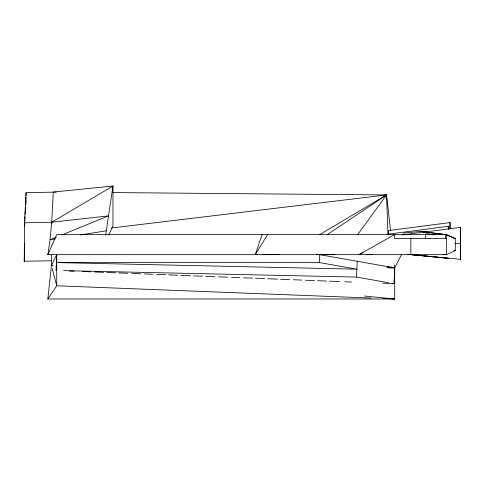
<?xml version="1.0" encoding="UTF-8"?>
<svg xmlns="http://www.w3.org/2000/svg" width="485" height="485" viewBox="0 0 485 485"><rect width="100%" height="100%" fill="white"/><g stroke="black" fill="none" stroke-linecap="round" stroke-linejoin="round"><path stroke-width="0.73" d="M56.315 192.096L26.081 192.666L24.517 222.821L24.25 261.257L51.452 260.754M24.492 243.828L24.432 252.145L24.492 249.884M24.608 226.428L24.984 216.656M394.366 264.871L394.699 267.878L394.699 298.978L47.839 298.978L51.422 265.525L51.495 254.71M448.273 229.223L448.298 226.307M449.837 229.144L449.892 222.585M423.963 232.103L460.611 227.319L460.611 259.348L460.338 227.356M388.503 234.352L388.558 230.593L450.165 222.548L450.213 228.368M25.699 204.676L25.796 200.905L25.602 204.658M24.25 261.257L24.492 252.133M25.753 204.846L25.954 197.268M25.99 195.837L26.075 192.745M56.042 270.478L56.733 254.667L51.422 265.525L52.926 265.671M59.412 262.64L356.881 269.175L319.403 262.573L319.742 254.667L325.762 254.382L319.742 254.667L388.055 266.708M388.521 282.719L356.536 277.08L357.221 261.276M382.653 283.24L394.014 283.683L394.699 267.878L401.544 254.625M25.099 214.406L25.45 207.653M105.633 235.298L112.969 186.022L53.283 192.066L51.719 222.221L50.058 239.735L47.839 254.667L446.418 254.667L455.312 250.648L455.312 238.584L446.418 234.558L56.733 234.558L47.839 254.667L49.318 254.437M257.517 254.389L255.268 254.667L262.112 234.558M108.822 235.031L112.969 225.646L112.969 186.022L51.719 222.221L24.517 222.821M255.268 254.667L267.629 234.558M47.839 298.978L48.16 298.505M48.567 297.899L56.733 285.774L56.733 254.667M357.688 234.558L386.563 194.934L113.12 192.581M327.393 234.558L386.563 194.934L390.504 230.278M319.742 234.558L386.563 194.934L387.976 234.558M363.053 252.721L358.985 254.667L394.675 234.558L394.675 238.584L446.418 238.584M56.327 237.183L50.058 239.735L55.242 238.917M61.892 234.91L108.525 215.886L51.719 222.221L51.95 223.7M80.401 234.928L106.3 230.818M386.963 234.316L448.57 226.271L448.595 229.181M401.998 234.97L421.447 232.436M448.57 258.299L407.909 254.382M111.58 227.974L386.563 194.934M414.954 254.667L417.949 254.352M403.49 233.073L420.489 231.448L445.63 234.558L455.312 238.584L453.833 238.28M371.813 254.382L366.533 254.667L372.559 254.389M332.668 254.395L327.393 254.667L334.189 254.37M319.742 254.667L326.544 254.395M316.505 254.667L324.022 254.376M324.956 254.382L316.675 254.667L325.726 254.37M273.461 254.376L262.112 254.667L274.183 254.382M278.978 254.389L267.629 254.667L279.742 254.376M454.906 243.476L460.204 243.385M445.479 234.558L420.489 231.448L431.432 234.558L435.918 234.558M453.863 250.648L455.312 250.648M56.387 262.573L319.403 262.573M51.422 265.525L52.938 265.537M387.121 267.823L394.699 267.878L387.309 266.235M63.614 270.642L356.536 277.08M387.139 267.581L394.699 267.878M69.652 271.006L74.187 271.188M82.499 271.509L90.816 271.836M94.593 271.982L103.669 272.34M106.688 272.455L115.763 272.812M118.789 272.928L127.858 273.285M131.635 273.431L140.711 273.782M144.488 273.934L152.805 274.255M156.582 274.407L165.652 274.759M168.677 274.88L177.746 275.231M180.772 275.353L190.599 275.735M193.624 275.856L202.694 276.207M205.719 276.329L214.788 276.68M218.571 276.826L227.641 277.184M231.424 277.329L239.735 277.656M243.518 277.802L252.588 278.16M255.613 278.275L264.683 278.632M267.708 278.748L277.535 279.13M280.554 279.251L289.63 279.602M293.407 279.754L301.725 280.075M305.501 280.227L314.577 280.579M317.596 280.7L326.672 281.051M329.691 281.173L339.518 281.555M344.811 281.761L351.613 282.027M371.164 298.057L56.733 285.774L52.228 268.605M383.217 298.53L394.699 298.978L364.587 296.044M442.629 254.382L445.63 254.667M409.479 254.401L460.611 259.348M408.928 254.419L447.825 258.226M392.711 283.452L394.014 283.683M420.489 231.448L423.453 232.054M431.432 234.558L432.85 234.958M446.418 234.558L446.418 254.667M445.63 234.558L445.63 238.584M425.478 234.558L425.478 238.584M410.843 238.584L410.843 254.667M330.473 254.389L322.192 254.667L330.473 254.389"/></g></svg>
